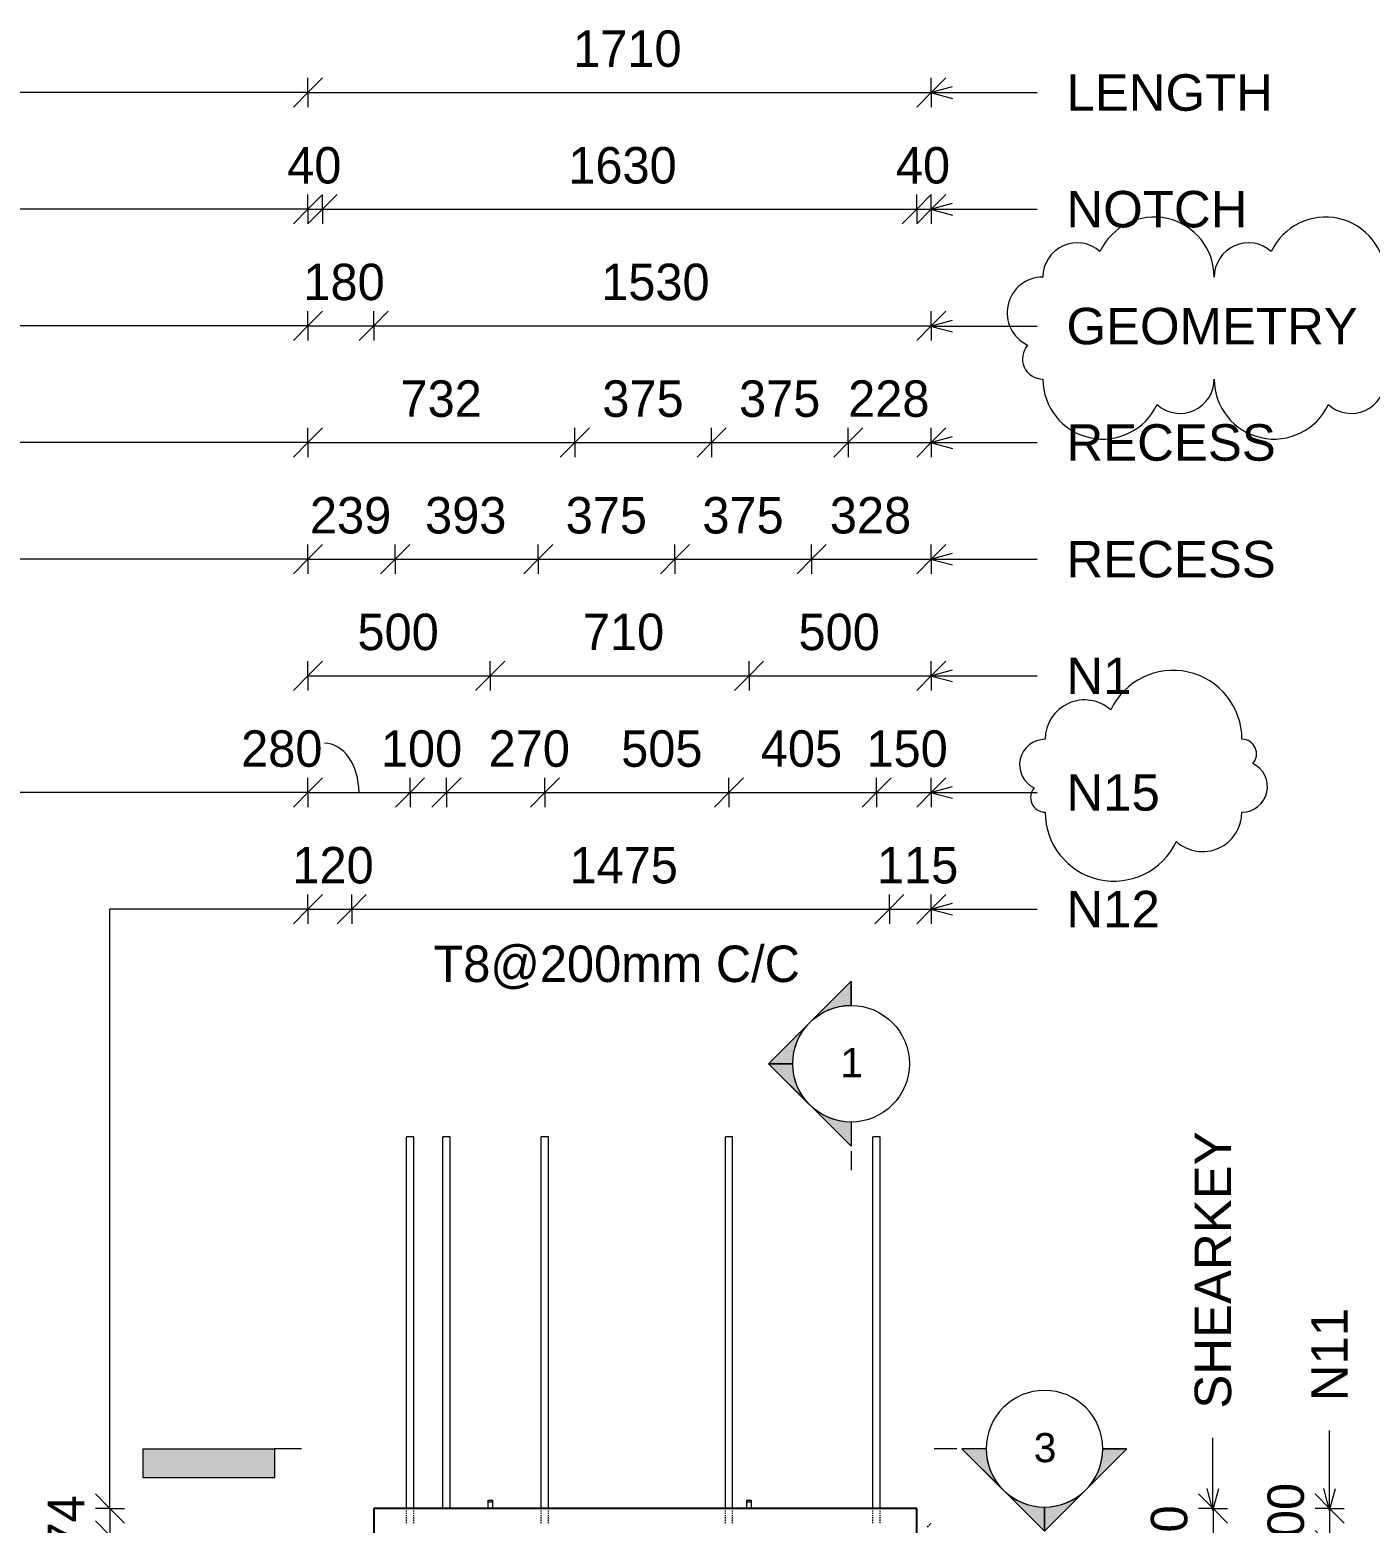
# Model space of a CAD drawing. Header units: millimetres. Extents: x -981 to 10210, y -2138 to 7756.
# Drawn here: x 1846 to 5523, y 3660 to 7756 of the extents above; entities that cross this region are included whole.
import ezdxf

# ---------------------------------------------------------------- set-up
doc = ezdxf.new("R2010")
doc.units = ezdxf.units.MM
doc.linetypes.add('Dash', pattern=[6.36, 3.18, -3.18])
for name, color, linetype, lineweight in [('A-ANNO-DIMS', 211, 'Continuous', 9), ('A-ANNO-DIMS-40', 211, 'Continuous', 9), ('A-DETL-MBND', 5, 'Continuous', 18), ('A-DETL-THIN', 151, 'Continuous', 18), ('A-GENM', 13, 'Continuous', 18), ('A-WALL', 113, 'Continuous', 25), ('A-WALL-HDLN', 110, 'Dash', 25), ('G-ANNO-REVC', 71, 'Continuous', 9), ('G-ANNO-SYMB', 111, 'Continuous', 9), ('G-ANNO-TEXT', 231, 'Continuous', 9), ('S-RBAR', 171, 'Continuous', 18)]:
    doc.layers.add(name, color=color, linetype=linetype, lineweight=lineweight)
doc.styles.add('Arial', font='arial.ttf', dxfattribs={"height": 80})
doc.styles.add('Arial_1', font='arial.ttf', dxfattribs={"height": 100})
doc.styles.add('Nirmala UI Semilight', font='NirmalaS.ttf', dxfattribs={"height": 100})
doc.dimstyles.new('Arrow_Filled_-_2_5_NI_UI', dxfattribs={"dimscale": 304.8, "dimtxt": 104.736395, "dimasz": 0.262467, "dimexe": 0.131234, "dimexo": 0.0625, "dimgap": 0.131234, "dimtad": 1, "dimdec": 4, "dimzin": 0, "dimdsep": 46, "dimtxsty": 'Nirmala UI Semilight', "dimblk1": 'OBLIQUE', "dimblk2": 'OBLIQUE', "dimsah": 1, "dimcen": 0.09, "dimazin": 0, "dimtfac": 1, "dimtdec": 4, "dimtix": 1, "dimtmove": 0, "dimatfit": 3, "dimfxl": 0.131234, "dimfxlon": 1, "dimtvp": 1, "dimtolj": 1, "dimtzin": 0, "dimarcsym": 2})
doc.dimstyles.new('Arrow_Filled_-_2_5_NI_UI_1', dxfattribs={"dimscale": 304.8, "dimtxt": 104.736395, "dimasz": 0.262467, "dimexe": 0.131234, "dimexo": 0.0625, "dimgap": 0.131234, "dimtad": 1, "dimdec": 4, "dimzin": 0, "dimdsep": 46, "dimtxsty": 'Nirmala UI Semilight', "dimblk1": 'OBLIQUE', "dimblk2": 'OBLIQUE', "dimsah": 1, "dimcen": 0.09, "dimazin": 0, "dimtfac": 1, "dimtdec": 4, "dimtix": 1, "dimtmove": 1, "dimatfit": 3, "dimfxl": 0.131234, "dimfxlon": 1, "dimtvp": 1, "dimtolj": 1, "dimtzin": 0, "dimarcsym": 2})
doc.dimstyles.new('Arrow_Filled_-_2_5_NI_UI_2', dxfattribs={"dimscale": 304.8, "dimtxt": 104.736395, "dimasz": 0.262467, "dimexe": 0.131234, "dimexo": 0.0625, "dimgap": 0.131234, "dimtad": 1, "dimdec": 4, "dimzin": 0, "dimdsep": 46, "dimtxsty": 'Nirmala UI Semilight', "dimblk1": 'OBLIQUE', "dimblk2": 'OBLIQUE', "dimsah": 1, "dimcen": 0.09, "dimazin": 0, "dimtfac": 1, "dimtdec": 4, "dimtix": 1, "dimtmove": 2, "dimatfit": 3, "dimfxl": 0.131234, "dimfxlon": 1, "dimtvp": 1, "dimtolj": 1, "dimtzin": 0, "dimarcsym": 2})

# ---------------------------------------------------------------- blocks, each defined once
blk = doc.blocks.new('RR spread anchor face based - RR-SA-4_0-180-1726831-Elevation Front')
at = {"layer": 'A-GENM'}
for p, q in [((3102.8, 3717.8), (3102.8, 3722.8)), ((3102.8, 3722.8), (3114.8, 3722.8)), ((3102.8, 3700), (3102.8, 3717.8)), ((3114.8, 3717.8), (3102.8, 3717.8)), ((3114.8, 3722.8), (3114.8, 3717.8)), ((3114.8, 3717.8), (3114.8, 3700))]:
    blk.add_line(p, q, dxfattribs=at)
blk = doc.blocks.new('Detail View - M_Section Head - Filled SHOP DWG-1002450-Elevation Front')
at = {"layer": 'G-ANNO-SYMB'}
h = blk.add_hatch(color=256, dxfattribs=at)
edge = h.paths.add_edge_path()
edge.add_line((4404, -435.9), (4470.3, -435.9))
edge.add_arc((4630.3, -435.9), 160, 180, 225)
edge.add_line((4517.1, -549), (4404, -435.9))
h = blk.add_hatch(color=256, dxfattribs=at)
edge = h.paths.add_edge_path()
edge.add_line((4856.5, -435.9), (4743.4, -549))
edge.add_arc((4630.3, -435.9), 160, 315, 360)
edge.add_line((4790.3, -435.9), (4856.5, -435.9))
h = blk.add_hatch(color=256, dxfattribs=at)
edge = h.paths.add_edge_path()
edge.add_line((4630.3, -662.2), (4517.1, -549))
edge.add_arc((4630.3, -435.9), 160, 225, 270)
edge.add_line((4630.3, -595.9), (4630.3, -662.2))
h = blk.add_hatch(color=256, dxfattribs=at)
edge = h.paths.add_edge_path()
edge.add_line((4630.3, -662.2), (4630.3, -595.9))
edge.add_arc((4630.3, -435.9), 160, 270, 315)
edge.add_line((4743.4, -549), (4630.3, -662.2))
for p, q in [((4630.3, -662.2), (4404, -435.9)), ((4470.3, -435.9), (4404, -435.9)), ((4404, -435.9), (4517.1, -549)), ((4470.3, -435.9), (4404, -435.9)), ((4630.3, -662.2), (4856.5, -435.9)), ((4743.4, -549), (4856.5, -435.9)), ((4790.3, -435.9), (4856.5, -435.9)), ((4856.5, -435.9), (4790.3, -435.9)), ((4517.1, -549), (4630.3, -662.2)), ((4630.3, -662.2), (4743.4, -549)), ((4630.3, -595.9), (4630.3, -662.2)), ((4630.3, -662.2), (4630.3, -595.9))]:
    blk.add_line(p, q, dxfattribs=at)
for start, end in [(360, 180), (180, 360), (180, 225), (315, 0), (225, 270), (270, 315)]:
    blk.add_arc((4630.3, -435.9), 160, start, end, dxfattribs=at)
blk = doc.blocks.new('DIMBLOCK1-Elevation Front')
at = {"layer": 'A-ANNO-DIMS-40'}
for p, q in [((2608.8, 7584.3), (2648.8, 7624.3)), ((2608.8, 7584.3), (2608.8, 7624.3)), ((4318.8, 7584.3), (4358.8, 7624.3)), ((4318.8, 7584.3), (4318.8, 7624.3)), ((2608.8, 7584.3), (2568.8, 7544.3)), ((2608.8, 7584.3), (4318.8, 7584.3)), ((2608.8, 7584.3), (2608.8, 7544.3)), ((4318.8, 7584.3), (4278.8, 7544.3)), ((4318.8, 7584.3), (4318.8, 7544.3))]:
    blk.add_line(p, q, dxfattribs=at)
at = {"layer": 'A-ANNO-DIMS-40', "color": 0, "insert": (3336.2, 7754.8), "char_height": 100, "width": 306.211, "attachment_point": 1, "line_spacing_factor": 1.142579, "style": 'Nirmala UI Semilight'}
blk.add_mtext('1710', dxfattribs=at)
blk = doc.blocks.new('_Oblique')
at = {"color": 0, "linetype": 'ByBlock', "lineweight": -2}
blk.add_line((-0.5, -0.5), (0.5, 0.5), dxfattribs=at)
blk = doc.blocks.new('DIMBLOCK3-Elevation Front')
at = {"layer": 'A-ANNO-DIMS-40'}
for p, q in [((2608.8, 7264.3), (2648.8, 7304.3)), ((2608.8, 7264.3), (2608.8, 7304.3)), ((2648.8, 7264.3), (2688.8, 7304.3)), ((2648.8, 7264.3), (2648.8, 7304.3)), ((2608.8, 7264.3), (2568.8, 7224.3)), ((2608.8, 7264.3), (2648.8, 7264.3)), ((2648.8, 7264.3), (2608.8, 7224.3)), ((2608.8, 7264.3), (2608.8, 7224.3)), ((2648.8, 7264.3), (2648.8, 7224.3))]:
    blk.add_line(p, q, dxfattribs=at)
at = {"layer": 'A-ANNO-DIMS-40', "color": 0, "insert": (2551.7, 7434.8), "char_height": 100, "width": 185.098, "attachment_point": 1, "line_spacing_factor": 1.142579, "style": 'Nirmala UI Semilight'}
blk.add_mtext('40', dxfattribs=at)
blk = doc.blocks.new('DIMBLOCK4-Elevation Front')
at = {"layer": 'A-ANNO-DIMS-40'}
for p, q in [((2648.8, 7264.3), (2688.8, 7304.3)), ((2648.8, 7264.3), (2648.8, 7304.3)), ((4278.8, 7264.3), (4318.8, 7304.3)), ((4278.8, 7264.3), (4278.8, 7304.3)), ((2648.8, 7264.3), (2608.8, 7224.3)), ((2648.8, 7264.3), (4278.8, 7264.3)), ((2648.8, 7264.3), (2648.8, 7224.3)), ((4278.8, 7264.3), (4238.8, 7224.3)), ((4278.8, 7264.3), (4278.8, 7224.3))]:
    blk.add_line(p, q, dxfattribs=at)
at = {"layer": 'A-ANNO-DIMS-40', "color": 0, "insert": (3322.9, 7434.8), "char_height": 100, "width": 338.203, "attachment_point": 1, "line_spacing_factor": 1.142579, "style": 'Nirmala UI Semilight'}
blk.add_mtext('1630', dxfattribs=at)
blk = doc.blocks.new('DIMBLOCK5-Elevation Front')
at = {"layer": 'A-ANNO-DIMS-40'}
for p, q in [((4278.8, 7264.3), (4318.8, 7304.3)), ((4278.8, 7264.3), (4278.8, 7304.3)), ((4318.8, 7264.3), (4358.8, 7304.3)), ((4318.8, 7264.3), (4318.8, 7304.3)), ((4278.8, 7264.3), (4238.8, 7224.3)), ((4278.8, 7264.3), (4318.8, 7264.3)), ((4318.8, 7264.3), (4278.8, 7224.3)), ((4278.8, 7264.3), (4278.8, 7224.3)), ((4318.8, 7264.3), (4318.8, 7224.3))]:
    blk.add_line(p, q, dxfattribs=at)
at = {"layer": 'A-ANNO-DIMS-40', "color": 0, "insert": (4221.7, 7434.8), "char_height": 100, "width": 185.098, "attachment_point": 1, "line_spacing_factor": 1.142579, "style": 'Nirmala UI Semilight'}
blk.add_mtext('40', dxfattribs=at)
blk = doc.blocks.new('DIMBLOCK6-Elevation Front')
at = {"layer": 'A-ANNO-DIMS-40'}
for p, q in [((2608.8, 5664.3), (2648.8, 5704.3)), ((2608.8, 5664.3), (2608.8, 5704.3)), ((2888.8, 5664.3), (2928.8, 5704.3)), ((2888.8, 5664.3), (2888.8, 5704.3)), ((2608.8, 5664.3), (2568.8, 5624.3)), ((2608.8, 5664.3), (2888.8, 5664.3)), ((2608.8, 5664.3), (2608.8, 5624.3)), ((2888.8, 5664.3), (2848.8, 5624.3)), ((2888.8, 5664.3), (2888.8, 5624.3))]:
    blk.add_line(p, q, dxfattribs=at)
blk.add_ellipse((2653.8, 5664.3), major_axis=(0, 135.2), ratio=0.702808, start_param=4.712389, end_param=6.283185, dxfattribs=at)
at = {"layer": 'A-ANNO-DIMS-40', "color": 0, "insert": (2425.3, 5834.8), "char_height": 100, "width": 274.219, "attachment_point": 1, "line_spacing_factor": 1.142579, "style": 'Nirmala UI Semilight'}
blk.add_mtext('280', dxfattribs=at)
blk = doc.blocks.new('DIMBLOCK7-Elevation Front')
at = {"layer": 'A-ANNO-DIMS-40'}
for p, q in [((2888.8, 5664.3), (2928.8, 5704.3)), ((2888.8, 5664.3), (2888.8, 5704.3)), ((2988.8, 5664.3), (3028.8, 5704.3)), ((2988.8, 5664.3), (2988.8, 5704.3)), ((2888.8, 5664.3), (2848.8, 5624.3)), ((2888.8, 5664.3), (2988.8, 5664.3)), ((2888.8, 5664.3), (2888.8, 5624.3)), ((2988.8, 5664.3), (2948.8, 5624.3)), ((2988.8, 5664.3), (2988.8, 5624.3))]:
    blk.add_line(p, q, dxfattribs=at)
at = {"layer": 'A-ANNO-DIMS-40', "color": 0, "insert": (2808.7, 5834.8), "char_height": 100, "width": 246.797, "attachment_point": 1, "line_spacing_factor": 1.142579, "style": 'Nirmala UI Semilight'}
blk.add_mtext('100', dxfattribs=at)
blk = doc.blocks.new('DIMBLOCK8-Elevation Front')
at = {"layer": 'A-ANNO-DIMS-40'}
for p, q in [((2988.8, 5664.3), (3028.8, 5704.3)), ((2988.8, 5664.3), (2988.8, 5704.3)), ((3258.8, 5664.3), (3298.8, 5704.3)), ((3258.8, 5664.3), (3258.8, 5704.3)), ((2988.8, 5664.3), (2948.8, 5624.3)), ((2988.8, 5664.3), (3258.8, 5664.3)), ((2988.8, 5664.3), (2988.8, 5624.3)), ((3258.8, 5664.3), (3218.8, 5624.3)), ((3258.8, 5664.3), (3258.8, 5624.3))]:
    blk.add_line(p, q, dxfattribs=at)
at = {"layer": 'A-ANNO-DIMS-40', "color": 0, "insert": (3104.3, 5834.8), "char_height": 100, "width": 269.649, "attachment_point": 1, "line_spacing_factor": 1.142579, "style": 'Nirmala UI Semilight'}
blk.add_mtext('270', dxfattribs=at)
blk = doc.blocks.new('DIMBLOCK9-Elevation Front')
at = {"layer": 'A-ANNO-DIMS-40'}
for p, q in [((3258.8, 5664.3), (3298.8, 5704.3)), ((3258.8, 5664.3), (3258.8, 5704.3)), ((3763.8, 5664.3), (3803.8, 5704.3)), ((3763.8, 5664.3), (3763.8, 5704.3)), ((3258.8, 5664.3), (3218.8, 5624.3)), ((3258.8, 5664.3), (3763.8, 5664.3)), ((3258.8, 5664.3), (3258.8, 5624.3)), ((3763.8, 5664.3), (3723.8, 5624.3)), ((3763.8, 5664.3), (3763.8, 5624.3))]:
    blk.add_line(p, q, dxfattribs=at)
at = {"layer": 'A-ANNO-DIMS-40', "color": 0, "insert": (3468, 5834.8), "char_height": 100, "width": 274.219, "attachment_point": 1, "line_spacing_factor": 1.142579, "style": 'Nirmala UI Semilight'}
blk.add_mtext('505', dxfattribs=at)
blk = doc.blocks.new('DIMBLOCK10-Elevation Front')
at = {"layer": 'A-ANNO-DIMS-40'}
for p, q in [((3763.8, 5664.3), (3803.8, 5704.3)), ((3763.8, 5664.3), (3763.8, 5704.3)), ((4168.8, 5664.3), (4208.8, 5704.3)), ((4168.8, 5664.3), (4168.8, 5704.3)), ((3763.8, 5664.3), (3723.8, 5624.3)), ((3763.8, 5664.3), (4168.8, 5664.3)), ((3763.8, 5664.3), (3763.8, 5624.3)), ((4168.8, 5664.3), (4128.8, 5624.3)), ((4168.8, 5664.3), (4168.8, 5624.3))]:
    blk.add_line(p, q, dxfattribs=at)
at = {"layer": 'A-ANNO-DIMS-40', "color": 0, "insert": (3851.1, 5834.8), "char_height": 100, "width": 276.504, "attachment_point": 1, "line_spacing_factor": 1.142579, "style": 'Nirmala UI Semilight'}
blk.add_mtext('405', dxfattribs=at)
blk = doc.blocks.new('DIMBLOCK11-Elevation Front')
at = {"layer": 'A-ANNO-DIMS-40'}
for p, q in [((4168.8, 5664.3), (4208.8, 5704.3)), ((4168.8, 5664.3), (4168.8, 5704.3)), ((4318.8, 5664.3), (4358.8, 5704.3)), ((4318.8, 5664.3), (4318.8, 5704.3)), ((4168.8, 5664.3), (4128.8, 5624.3)), ((4168.8, 5664.3), (4318.8, 5664.3)), ((4168.8, 5664.3), (4168.8, 5624.3)), ((4318.8, 5664.3), (4278.8, 5624.3)), ((4318.8, 5664.3), (4318.8, 5624.3))]:
    blk.add_line(p, q, dxfattribs=at)
at = {"layer": 'A-ANNO-DIMS-40', "color": 0, "insert": (4141, 5834.8), "char_height": 100, "width": 246.797, "attachment_point": 1, "line_spacing_factor": 1.142579, "style": 'Nirmala UI Semilight'}
blk.add_mtext('150', dxfattribs=at)
blk = doc.blocks.new('DIMBLOCK17-Elevation Front')
at = {"layer": 'A-ANNO-DIMS-40'}
for p, q in [((2608.8, 5984.3), (2648.8, 6024.3)), ((2608.8, 5984.3), (2608.8, 6024.3)), ((3108.8, 5984.3), (3148.8, 6024.3)), ((3108.8, 5984.3), (3108.8, 6024.3)), ((2608.8, 5984.3), (2568.8, 5944.3)), ((2608.8, 5984.3), (3108.8, 5984.3)), ((2608.8, 5984.3), (2608.8, 5944.3)), ((3108.8, 5984.3), (3068.8, 5944.3)), ((3108.8, 5984.3), (3108.8, 5944.3))]:
    blk.add_line(p, q, dxfattribs=at)
at = {"layer": 'A-ANNO-DIMS-40', "color": 0, "insert": (2744.5, 6154.8), "char_height": 100, "width": 274.219, "attachment_point": 1, "line_spacing_factor": 1.142579, "style": 'Nirmala UI Semilight'}
blk.add_mtext('500', dxfattribs=at)
blk = doc.blocks.new('DIMBLOCK18-Elevation Front')
at = {"layer": 'A-ANNO-DIMS-40'}
for p, q in [((3108.8, 5984.3), (3148.8, 6024.3)), ((3108.8, 5984.3), (3108.8, 6024.3)), ((3818.8, 5984.3), (3858.8, 6024.3)), ((3818.8, 5984.3), (3818.8, 6024.3)), ((3108.8, 5984.3), (3068.8, 5944.3)), ((3108.8, 5984.3), (3818.8, 5984.3)), ((3108.8, 5984.3), (3108.8, 5944.3)), ((3818.8, 5984.3), (3778.8, 5944.3)), ((3818.8, 5984.3), (3818.8, 5944.3))]:
    blk.add_line(p, q, dxfattribs=at)
at = {"layer": 'A-ANNO-DIMS-40', "color": 0, "insert": (3362.9, 6154.8), "char_height": 100, "width": 242.227, "attachment_point": 1, "line_spacing_factor": 1.142579, "style": 'Nirmala UI Semilight'}
blk.add_mtext('710', dxfattribs=at)
blk = doc.blocks.new('DIMBLOCK19-Elevation Front')
at = {"layer": 'A-ANNO-DIMS-40'}
for p, q in [((3818.8, 5984.3), (3858.8, 6024.3)), ((3818.8, 5984.3), (3818.8, 6024.3)), ((4318.8, 5984.3), (4358.8, 6024.3)), ((4318.8, 5984.3), (4318.8, 6024.3)), ((3818.8, 5984.3), (3778.8, 5944.3)), ((3818.8, 5984.3), (4318.8, 5984.3)), ((3818.8, 5984.3), (3818.8, 5944.3)), ((4318.8, 5984.3), (4278.8, 5944.3)), ((4318.8, 5984.3), (4318.8, 5944.3))]:
    blk.add_line(p, q, dxfattribs=at)
at = {"layer": 'A-ANNO-DIMS-40', "color": 0, "insert": (3954.5, 6154.8), "char_height": 100, "width": 274.219, "attachment_point": 1, "line_spacing_factor": 1.142579, "style": 'Nirmala UI Semilight'}
blk.add_mtext('500', dxfattribs=at)
blk = doc.blocks.new('Detail View - M_Section Tail - Filled Horizontal-14034-Elevation Front')
at = {"layer": 'G-ANNO-SYMB'}
blk.add_hatch(color=256, dxfattribs=at).paths.add_polyline_path([(2510.6, -515.9), (2510.6, -435.9), (2150.6, -435.9), (2150.6, -515.9)])
for p, q in [((2150.6, -515.9), (2150.6, -435.9)), ((2150.6, -435.9), (2510.6, -435.9)), ((2510.6, -435.9), (2510.6, -515.9)), ((2510.6, -515.9), (2150.6, -515.9))]:
    blk.add_line(p, q, dxfattribs=at)
blk = doc.blocks.new('DIMBLOCK30-Elevation Front')
at = {"layer": 'A-ANNO-DIMS-40'}
for p, q in [((5411.8, 3700), (5371.8, 3740)), ((5411.8, 3700), (5371.8, 3700)), ((5411.8, 3700), (5411.8, 3600)), ((5411.8, 3700), (5451.8, 3660)), ((5411.8, 3700), (5451.8, 3700)), ((5411.8, 3600), (5371.8, 3640)), ((5411.8, 3600), (5371.8, 3600)), ((5411.8, 3600), (5451.8, 3560)), ((5411.8, 3600), (5451.8, 3600))]:
    blk.add_line(p, q, dxfattribs=at)
at = {"layer": 'A-ANNO-DIMS-40', "color": 0, "insert": (5241.3, 3547.2), "char_height": 100, "width": 246.797, "attachment_point": 1, "rotation": 90, "line_spacing_factor": 1.142579, "style": 'Nirmala UI Semilight'}
blk.add_mtext('100', dxfattribs=at)
blk = doc.blocks.new('DIMBLOCK33-Elevation Front')
at = {"layer": 'A-ANNO-DIMS-40'}
for p, q in [((5091.8, 3700), (5051.8, 3740)), ((5091.8, 3700), (5051.8, 3700)), ((5091.8, 3700), (5091.8, 3500)), ((5091.8, 3700), (5131.8, 3660)), ((5091.8, 3700), (5131.8, 3700)), ((5091.8, 3500), (5051.8, 3540)), ((5091.8, 3500), (5051.8, 3500)), ((5091.8, 3500), (5131.8, 3460)), ((5091.8, 3500), (5131.8, 3500))]:
    blk.add_line(p, q, dxfattribs=at)
at = {"layer": 'A-ANNO-DIMS-40', "color": 0, "insert": (4921.3, 3485.7), "char_height": 100, "width": 274.219, "attachment_point": 1, "rotation": 90, "line_spacing_factor": 1.142579, "style": 'Nirmala UI Semilight'}
blk.add_mtext('200', dxfattribs=at)
blk = doc.blocks.new('DIMBLOCK67-Elevation Front')
at = {"layer": 'A-ANNO-DIMS-40'}
for p, q in [((2608.8, 5344.3), (2648.8, 5384.3)), ((2608.8, 5344.3), (2608.8, 5384.3)), ((2728.8, 5344.3), (2768.8, 5384.3)), ((2728.8, 5344.3), (2728.8, 5384.3)), ((2608.8, 5344.3), (2568.8, 5304.3)), ((2608.8, 5344.3), (2728.8, 5344.3)), ((2608.8, 5344.3), (2608.8, 5304.3)), ((2728.8, 5344.3), (2688.8, 5304.3)), ((2728.8, 5344.3), (2728.8, 5304.3))]:
    blk.add_line(p, q, dxfattribs=at)
at = {"layer": 'A-ANNO-DIMS-40', "color": 0, "insert": (2566, 5514.8), "char_height": 100, "width": 246.797, "attachment_point": 1, "line_spacing_factor": 1.142579, "style": 'Nirmala UI Semilight'}
blk.add_mtext('120', dxfattribs=at)
blk = doc.blocks.new('DIMBLOCK68-Elevation Front')
at = {"layer": 'A-ANNO-DIMS-40'}
for p, q in [((2728.8, 5344.3), (2768.8, 5384.3)), ((2728.8, 5344.3), (2728.8, 5384.3)), ((4203.8, 5344.3), (4243.8, 5384.3)), ((4203.8, 5344.3), (4203.8, 5384.3)), ((2728.8, 5344.3), (2688.8, 5304.3)), ((2728.8, 5344.3), (4203.8, 5344.3)), ((2728.8, 5344.3), (2728.8, 5304.3)), ((4203.8, 5344.3), (4163.8, 5304.3)), ((4203.8, 5344.3), (4203.8, 5304.3))]:
    blk.add_line(p, q, dxfattribs=at)
at = {"layer": 'A-ANNO-DIMS-40', "color": 0, "char_height": 100, "attachment_point": 1, "line_spacing_factor": 1.142579, "style": 'Nirmala UI Semilight'}
for s, insert, width in [('1475', (3326.3, 5514.8), 335.918), ('T8@200mm C/C', (2953.1, 5244.3), 1231.7)]:
    blk.add_mtext(s, dxfattribs=dict(at, insert=insert, width=width))
blk = doc.blocks.new('DIMBLOCK69-Elevation Front')
at = {"layer": 'A-ANNO-DIMS-40'}
for p, q in [((4203.8, 5344.3), (4243.8, 5384.3)), ((4203.8, 5344.3), (4203.8, 5384.3)), ((4318.8, 5344.3), (4358.8, 5384.3)), ((4318.8, 5344.3), (4318.8, 5384.3)), ((4203.8, 5344.3), (4163.8, 5304.3)), ((4203.8, 5344.3), (4318.8, 5344.3)), ((4203.8, 5344.3), (4203.8, 5304.3)), ((4318.8, 5344.3), (4278.8, 5304.3)), ((4318.8, 5344.3), (4318.8, 5304.3))]:
    blk.add_line(p, q, dxfattribs=at)
at = {"layer": 'A-ANNO-DIMS-40', "color": 0, "insert": (4169.9, 5514.8), "char_height": 100, "width": 219.375, "attachment_point": 1, "line_spacing_factor": 1.142579, "style": 'Nirmala UI Semilight'}
blk.add_mtext('115', dxfattribs=at)
blk = doc.blocks.new('DIMBLOCK70-Elevation Front')
at = {"layer": 'A-ANNO-DIMS-40'}
for p, q in [((2065.4, 3700), (2025.4, 3740)), ((2065.4, 3700), (2025.4, 3700)), ((2065.4, 3700), (2065.4, 3626)), ((2065.4, 3700), (2105.4, 3660)), ((2065.4, 3700), (2105.4, 3700)), ((2065.4, 3626), (2025.4, 3666)), ((2065.4, 3626), (2025.4, 3626)), ((2065.4, 3626), (2105.4, 3586)), ((2065.4, 3626), (2105.4, 3626))]:
    blk.add_line(p, q, dxfattribs=at)
at = {"layer": 'A-ANNO-DIMS-40', "color": 0, "insert": (1894.9, 3587.8), "char_height": 100, "width": 180.527, "attachment_point": 1, "rotation": 90, "line_spacing_factor": 1.142579, "style": 'Nirmala UI Semilight'}
blk.add_mtext('74', dxfattribs=at)
blk = doc.blocks.new('DIMBLOCK71-Elevation Front')
at = {"layer": 'A-ANNO-DIMS-40'}
for p, q in [((2608.8, 6304.3), (2648.8, 6344.3)), ((2608.8, 6304.3), (2608.8, 6344.3)), ((2847.9, 6304.3), (2887.9, 6344.3)), ((2847.9, 6304.3), (2847.9, 6344.3)), ((2608.8, 6304.3), (2568.8, 6264.3)), ((2608.8, 6304.3), (2847.9, 6304.3)), ((2608.8, 6304.3), (2608.8, 6264.3)), ((2847.9, 6304.3), (2807.9, 6264.3)), ((2847.9, 6304.3), (2847.9, 6264.3))]:
    blk.add_line(p, q, dxfattribs=at)
at = {"layer": 'A-ANNO-DIMS-40', "color": 0, "insert": (2614.1, 6474.8), "char_height": 100, "width": 274.219, "attachment_point": 1, "line_spacing_factor": 1.142579, "style": 'Nirmala UI Semilight'}
blk.add_mtext('239', dxfattribs=at)
blk = doc.blocks.new('DIMBLOCK72-Elevation Front')
at = {"layer": 'A-ANNO-DIMS-40'}
for p, q in [((2847.9, 6304.3), (2887.9, 6344.3)), ((2847.9, 6304.3), (2847.9, 6344.3)), ((3240.6, 6304.3), (3280.6, 6344.3)), ((3240.6, 6304.3), (3240.6, 6344.3)), ((2847.9, 6304.3), (2807.9, 6264.3)), ((2847.9, 6304.3), (3240.6, 6304.3)), ((2847.9, 6304.3), (2847.9, 6264.3)), ((3240.6, 6304.3), (3200.6, 6264.3)), ((3240.6, 6304.3), (3240.6, 6264.3))]:
    blk.add_line(p, q, dxfattribs=at)
at = {"layer": 'A-ANNO-DIMS-40', "color": 0, "insert": (2930, 6474.8), "char_height": 100, "width": 274.219, "attachment_point": 1, "line_spacing_factor": 1.142579, "style": 'Nirmala UI Semilight'}
blk.add_mtext('393', dxfattribs=at)
blk = doc.blocks.new('DIMBLOCK73-Elevation Front')
at = {"layer": 'A-ANNO-DIMS-40'}
for p, q in [((3240.6, 6304.3), (3280.6, 6344.3)), ((3240.6, 6304.3), (3240.6, 6344.3)), ((3615.6, 6304.3), (3655.6, 6344.3)), ((3615.6, 6304.3), (3615.6, 6344.3)), ((3240.6, 6304.3), (3200.6, 6264.3)), ((3240.6, 6304.3), (3615.6, 6304.3)), ((3240.6, 6304.3), (3240.6, 6264.3)), ((3615.6, 6304.3), (3575.6, 6264.3)), ((3615.6, 6304.3), (3615.6, 6264.3))]:
    blk.add_line(p, q, dxfattribs=at)
at = {"layer": 'A-ANNO-DIMS-40', "color": 0, "insert": (3315.8, 6474.8), "char_height": 100, "width": 269.649, "attachment_point": 1, "line_spacing_factor": 1.142579, "style": 'Nirmala UI Semilight'}
blk.add_mtext('375', dxfattribs=at)
blk = doc.blocks.new('DIMBLOCK74-Elevation Front')
at = {"layer": 'A-ANNO-DIMS-40'}
for p, q in [((3615.6, 6304.3), (3655.6, 6344.3)), ((3615.6, 6304.3), (3615.6, 6344.3)), ((3990.6, 6304.3), (4030.6, 6344.3)), ((3990.6, 6304.3), (3990.6, 6344.3)), ((3615.6, 6304.3), (3575.6, 6264.3)), ((3615.6, 6304.3), (3990.6, 6304.3)), ((3615.6, 6304.3), (3615.6, 6264.3)), ((3990.6, 6304.3), (3950.6, 6264.3)), ((3990.6, 6304.3), (3990.6, 6264.3))]:
    blk.add_line(p, q, dxfattribs=at)
at = {"layer": 'A-ANNO-DIMS-40', "color": 0, "insert": (3690.8, 6474.8), "char_height": 100, "width": 269.649, "attachment_point": 1, "line_spacing_factor": 1.142579, "style": 'Nirmala UI Semilight'}
blk.add_mtext('375', dxfattribs=at)
blk = doc.blocks.new('DIMBLOCK75-Elevation Front')
at = {"layer": 'A-ANNO-DIMS-40'}
for p, q in [((3990.6, 6304.3), (4030.6, 6344.3)), ((3990.6, 6304.3), (3990.6, 6344.3)), ((4318.8, 6304.3), (4358.8, 6344.3)), ((4318.8, 6304.3), (4318.8, 6344.3)), ((3990.6, 6304.3), (3950.6, 6264.3)), ((3990.6, 6304.3), (4318.8, 6304.3)), ((3990.6, 6304.3), (3990.6, 6264.3)), ((4318.8, 6304.3), (4278.8, 6264.3)), ((4318.8, 6304.3), (4318.8, 6264.3))]:
    blk.add_line(p, q, dxfattribs=at)
at = {"layer": 'A-ANNO-DIMS-40', "color": 0, "insert": (4040.5, 6474.8), "char_height": 100, "width": 274.219, "attachment_point": 1, "line_spacing_factor": 1.142579, "style": 'Nirmala UI Semilight'}
blk.add_mtext('328', dxfattribs=at)
blk = doc.blocks.new('DIMBLOCK80-Elevation Front')
at = {"layer": 'A-ANNO-DIMS-40'}
for p, q in [((2608.8, 6624.3), (2648.8, 6664.3)), ((2608.8, 6624.3), (2608.8, 6664.3)), ((3341.1, 6624.3), (3381.1, 6664.3)), ((3341.1, 6624.3), (3341.1, 6664.3)), ((2608.8, 6624.3), (2568.8, 6584.3)), ((2608.8, 6624.3), (3341.1, 6624.3)), ((2608.8, 6624.3), (2608.8, 6584.3)), ((3341.1, 6624.3), (3301.1, 6584.3)), ((3341.1, 6624.3), (3341.1, 6584.3))]:
    blk.add_line(p, q, dxfattribs=at)
at = {"layer": 'A-ANNO-DIMS-40', "color": 0, "insert": (2862.6, 6794.8), "char_height": 100, "width": 269.649, "attachment_point": 1, "line_spacing_factor": 1.142579, "style": 'Nirmala UI Semilight'}
blk.add_mtext('732', dxfattribs=at)
blk = doc.blocks.new('DIMBLOCK81-Elevation Front')
at = {"layer": 'A-ANNO-DIMS-40'}
for p, q in [((3341.1, 6624.3), (3381.1, 6664.3)), ((3341.1, 6624.3), (3341.1, 6664.3)), ((3716.1, 6624.3), (3756.1, 6664.3)), ((3716.1, 6624.3), (3716.1, 6664.3)), ((3341.1, 6624.3), (3301.1, 6584.3)), ((3341.1, 6624.3), (3716.1, 6624.3)), ((3341.1, 6624.3), (3341.1, 6584.3)), ((3716.1, 6624.3), (3676.1, 6584.3)), ((3716.1, 6624.3), (3716.1, 6584.3))]:
    blk.add_line(p, q, dxfattribs=at)
at = {"layer": 'A-ANNO-DIMS-40', "color": 0, "insert": (3416.3, 6794.8), "char_height": 100, "width": 269.649, "attachment_point": 1, "line_spacing_factor": 1.142579, "style": 'Nirmala UI Semilight'}
blk.add_mtext('375', dxfattribs=at)
blk = doc.blocks.new('DIMBLOCK82-Elevation Front')
at = {"layer": 'A-ANNO-DIMS-40'}
for p, q in [((3716.1, 6624.3), (3756.1, 6664.3)), ((3716.1, 6624.3), (3716.1, 6664.3)), ((4091.1, 6624.3), (4131.1, 6664.3)), ((4091.1, 6624.3), (4091.1, 6664.3)), ((3716.1, 6624.3), (3676.1, 6584.3)), ((3716.1, 6624.3), (4091.1, 6624.3)), ((3716.1, 6624.3), (3716.1, 6584.3)), ((4091.1, 6624.3), (4051.1, 6584.3)), ((4091.1, 6624.3), (4091.1, 6584.3))]:
    blk.add_line(p, q, dxfattribs=at)
at = {"layer": 'A-ANNO-DIMS-40', "color": 0, "insert": (3791.3, 6794.8), "char_height": 100, "width": 269.649, "attachment_point": 1, "line_spacing_factor": 1.142579, "style": 'Nirmala UI Semilight'}
blk.add_mtext('375', dxfattribs=at)
blk = doc.blocks.new('DIMBLOCK83-Elevation Front')
at = {"layer": 'A-ANNO-DIMS-40'}
for p, q in [((4091.1, 6624.3), (4131.1, 6664.3)), ((4091.1, 6624.3), (4091.1, 6664.3)), ((4318.8, 6624.3), (4358.8, 6664.3)), ((4318.8, 6624.3), (4318.8, 6664.3)), ((4091.1, 6624.3), (4051.1, 6584.3)), ((4091.1, 6624.3), (4318.8, 6624.3)), ((4091.1, 6624.3), (4091.1, 6584.3)), ((4318.8, 6624.3), (4278.8, 6584.3)), ((4318.8, 6624.3), (4318.8, 6584.3))]:
    blk.add_line(p, q, dxfattribs=at)
at = {"layer": 'A-ANNO-DIMS-40', "color": 0, "insert": (4090.7, 6794.8), "char_height": 100, "width": 274.219, "attachment_point": 1, "line_spacing_factor": 1.142579, "style": 'Nirmala UI Semilight'}
blk.add_mtext('228', dxfattribs=at)
blk = doc.blocks.new('DIMBLOCK90-Elevation Front')
at = {"layer": 'A-ANNO-DIMS-40'}
for p, q in [((2608.8, 6944.3), (2648.8, 6984.3)), ((2608.8, 6944.3), (2608.8, 6984.3)), ((2789.2, 6944.3), (2829.2, 6984.3)), ((2789.2, 6944.3), (2789.2, 6984.3)), ((2608.8, 6944.3), (2568.8, 6904.3)), ((2608.8, 6944.3), (2789.2, 6944.3)), ((2608.8, 6944.3), (2608.8, 6904.3)), ((2789.2, 6944.3), (2749.2, 6904.3)), ((2789.2, 6944.3), (2789.2, 6904.3))]:
    blk.add_line(p, q, dxfattribs=at)
at = {"layer": 'A-ANNO-DIMS-40', "color": 0, "insert": (2596.2, 7114.8), "char_height": 100, "width": 246.797, "attachment_point": 1, "line_spacing_factor": 1.142579, "style": 'Nirmala UI Semilight'}
blk.add_mtext('180', dxfattribs=at)
blk = doc.blocks.new('DIMBLOCK91-Elevation Front')
at = {"layer": 'A-ANNO-DIMS-40'}
for p, q in [((2789.2, 6944.3), (2829.2, 6984.3)), ((2789.2, 6944.3), (2789.2, 6984.3)), ((4318.8, 6944.3), (4358.8, 6984.3)), ((4318.8, 6944.3), (4318.8, 6984.3)), ((2789.2, 6944.3), (2749.2, 6904.3)), ((2789.2, 6944.3), (4318.8, 6944.3)), ((2789.2, 6944.3), (2789.2, 6904.3)), ((4318.8, 6944.3), (4278.8, 6904.3)), ((4318.8, 6944.3), (4318.8, 6904.3))]:
    blk.add_line(p, q, dxfattribs=at)
at = {"layer": 'A-ANNO-DIMS-40', "color": 0, "insert": (3413.1, 7114.8), "char_height": 100, "width": 338.203, "attachment_point": 1, "line_spacing_factor": 1.142579, "style": 'Nirmala UI Semilight'}
blk.add_mtext('1530', dxfattribs=at)
blk = doc.blocks.new('Family - ___-3284404-Elevation Front')
at = {"layer": 'G-ANNO-REVC'}
for centre, radius, start, end in [((4930.5, 7078.2), 164.5, 0, 154.7912), ((5400.5, 7078.2), 164.5, 0, 154.7912), ((4719, 7078.2), 94, 48.1897, 180), ((5189, 7078.2), 94, 48.1897, 180), ((4625, 6980.2), 98, 90, 244.7912), ((5565, 7022.2), 56, 318.1897, 90), ((5565, 6896.2), 98, 270, 64.7912), ((4625, 6854.2), 56, 138.1897, 270), ((4789.5, 6798.2), 164.5, 180, 334.7912), ((5001, 6798.2), 94, 228.1897, 0), ((5259.5, 6798.2), 164.5, 180, 334.7912), ((5471, 6798.2), 94, 228.1897, 0), ((4982.2, 5810.2), 189, 0, 154.7912), ((4739.2, 5810.2), 108, 48.1897, 180), ((4631.2, 5740.2), 70, 90, 244.7912), ((5171.2, 5770.2), 40, 318.1897, 90), ((5171.2, 5680.2), 70, 270, 64.7912), ((4631.2, 5650.2), 40, 138.1897, 270), ((4820.2, 5610.2), 189, 180, 334.7912), ((5063.2, 5610.2), 108, 228.1897, 0)]:
    blk.add_arc(centre, radius, start, end, dxfattribs=at)

msp = doc.modelspace()

# ---------------------------------------------------------------- linework, layer by layer
at = {"layer": 'A-DETL-MBND'}
for p, q in [((2608.8071, 6944.31009), (-489.2391, 6944.31009)), ((2608.8071, 6624.31009), (-169.2391, 6624.31009)), ((2608.8071, 6304.31009), (150.7609, 6304.31009))]:
    msp.add_line(p, q, dxfattribs=at)
at = {"layer": 'A-DETL-THIN'}
for p, q in [((2608.8071, 7584.31009), (-809.2391, 7584.31009)), ((2608.8071, 7264.31009), (-809.2391, 7264.31009)), ((2608.8071, 5664.31009), (790.7609, 5664.31009)), ((2065.36501, 3700), (2065.36501, 5344.31009)), ((2608.8071, 5344.31009), (2065.36501, 5344.31009))]:
    msp.add_line(p, q, dxfattribs=at)
at = {"layer": 'A-WALL'}
for p, q in [((4278.8071, 3700), (2789.17607, 3700)), ((2789.17607, 3700), (2789.17607, 3560)), ((4278.8071, -1395), (4278.8071, 3700))]:
    msp.add_line(p, q, dxfattribs=at)
at = {"layer": 'A-WALL-HDLN'}
msp.add_line((4308.80452, 3650), (4318.80624, 3660.00172), dxfattribs=at)
at = {"layer": 'G-ANNO-SYMB'}
for p, q in [((4098.7031, 4680.24434), (4098.7031, 4628.0132)), ((2591.09728, 3864.096), (2516.99245, 3864.096)), ((4389.34123, 3864.096), (4327.155, 3864.096))]:
    msp.add_line(p, q, dxfattribs=at)
at = {"layer": 'G-ANNO-TEXT', "color": 7}
for p, q in [((4317.12387, 7584.41701), (4377.12387, 7600.49396)), ((4317.12387, 7584.41701), (4377.12387, 7568.34006)), ((4317.12387, 7584.41701), (4609.63233, 7584.41701)), ((4317.12387, 7264.41701), (4377.12387, 7280.49396)), ((4317.12387, 7264.41701), (4377.12387, 7248.34006)), ((4317.12387, 7264.41701), (4609.63233, 7264.41701)), ((4317.12387, 6943.72927), (4377.12387, 6959.80622)), ((4317.12387, 6943.72927), (4377.12387, 6927.65231)), ((4317.12387, 6943.72927), (4609.63233, 6943.72927)), ((4317.12387, 6624.41701), (4377.12387, 6640.49396)), ((4317.12387, 6624.41701), (4377.12387, 6608.34006)), ((4317.12387, 6624.41701), (4609.63233, 6624.41701)), ((4317.12387, 6304.41701), (4377.12387, 6320.49396)), ((4317.12387, 6304.41701), (4377.12387, 6288.34006)), ((4317.12387, 6304.41701), (4609.63233, 6304.41701)), ((4317.12387, 5984.41701), (4377.12387, 6000.49396)), ((4317.12387, 5984.41701), (4377.12387, 5968.34006)), ((4317.12387, 5984.41701), (4609.63233, 5984.41701)), ((4317.12387, 5664.41701), (4377.12387, 5680.49396)), ((4317.12387, 5664.41701), (4377.12387, 5648.34006)), ((4317.12387, 5664.41701), (4609.63233, 5664.41701)), ((4317.12387, 5344.41701), (4377.12387, 5360.49396)), ((4317.12387, 5344.41701), (4377.12387, 5328.34006)), ((4317.12387, 5344.41701), (4609.63233, 5344.41701)), ((5091.53633, 3695.10691), (5091.53633, 3893.93301)), ((5411.53633, 3695.10691), (5411.53633, 3914.21047)), ((5091.53633, 3695.10691), (5075.45938, 3755.10691)), ((5091.53633, 3695.10691), (5107.61328, 3755.10691)), ((5411.53633, 3695.10691), (5395.45938, 3755.10691)), ((5411.53633, 3695.10691), (5427.61328, 3755.10691))]:
    msp.add_line(p, q, dxfattribs=at)
at = {"layer": 'S-RBAR'}
for p, q in [((2898.80383, 4720), (2878.80383, 4720)), ((2878.80383, 3700), (2878.80383, 4720)), ((2898.80383, 3700), (2898.80383, 4720)), ((2998.80383, 4720), (2978.80383, 4720)), ((2978.80383, 3700), (2978.80383, 4720)), ((2998.80383, 3700), (2998.80383, 4720)), ((3268.8071, 4720), (3248.8071, 4720)), ((3248.8071, 3700), (3248.8071, 4720)), ((3268.8071, 3700), (3268.8071, 4720)), ((3773.8071, 4720), (3753.8071, 4720)), ((3753.8071, 3700), (3753.8071, 4720)), ((3773.8071, 3700), (3773.8071, 4720)), ((4178.8071, 4720), (4158.8071, 4720)), ((4158.8071, 3700), (4158.8071, 4720)), ((4178.8071, 3700), (4178.8071, 4720))]:
    msp.add_line(p, q, dxfattribs=at)
at = {"layer": 'S-RBAR', "linetype": 'Dash'}
for p, q in [((2878.80383, 3660.04961), (2878.80383, 3699.95039)), ((2898.80383, 3660.04961), (2898.80383, 3699.95039)), ((3248.8071, 3660.04961), (3248.8071, 3699.95039)), ((3268.8071, 3660.04961), (3268.8071, 3699.95039)), ((3753.8071, 3660.04961), (3753.8071, 3699.95039)), ((3773.8071, 3660.04961), (3773.8071, 3699.95039)), ((4158.8071, 3660.04961), (4158.8071, 3699.95039)), ((4178.8071, 3660.04961), (4178.8071, 3699.95039))]:
    msp.add_line(p, q, dxfattribs=at)

# ---------------------------------------------------------------- block references
at = {"layer": 'A-GENM'}
for p in [(0, 0), (710, 0)]:
    msp.add_blockref('RR spread anchor face based - RR-SA-4_0-180-1726831-Elevation Front', p, dxfattribs=at)
at = {"layer": 'G-ANNO-REVC'}
msp.add_blockref('Family - ___-3284404-Elevation Front', (0, 0), dxfattribs=at)
at = {"layer": 'G-ANNO-SYMB', "extrusion": (0, 0, -1), "rotation": 90.00000000000038}
msp.add_blockref('Detail View - M_Section Head - Filled SHOP DWG-1002450-Elevation Front', (-4534.6071, 289.98166), dxfattribs=at)
at = {"layer": 'G-ANNO-SYMB'}
for name, p in [('Detail View - M_Section Head - Filled SHOP DWG-1002450-Elevation Front', (-0.92144, 4300)), ('Detail View - M_Section Tail - Filled Horizontal-14034-Elevation Front', (6.37264, 4300))]:
    msp.add_blockref(name, p, dxfattribs=at)

# ---------------------------------------------------------------- texts
at = {"layer": 'G-ANNO-SYMB', "char_height": 80, "width": 76.962, "attachment_point": 1, "style": 'Arial'}
for s, insert in [('1', (4069.34992, 4963.31141)), ('3', (4599.98805, 3907.16308))]:
    msp.add_mtext(s, dxfattribs=dict(at, insert=insert))
at = {"layer": 'G-ANNO-TEXT', "color": 7, "char_height": 100, "attachment_point": 1, "style": 'Arial_1'}
for s, insert, width in [('LENGTH', (4689.63233, 7634.41701), 686.2445), ('NOTCH', (4689.63233, 7314.41701), 602.869), ('GEOMETRY', (4689.63233, 6993.72927), 965.23175), ('RECESS', (4689.63233, 6674.41701), 692.658), ('RECESS', (4689.63233, 6354.41701), 692.658), ('N1', (4689.63233, 6034.41701), 214.85225), ('N15', (4689.63233, 5714.41701), 307.848), ('N12', (4689.63233, 5394.41701), 307.848)]:
    msp.add_mtext(s, dxfattribs=dict(at, insert=insert, width=width))
at = {"layer": 'G-ANNO-TEXT', "color": 7, "char_height": 100, "attachment_point": 1, "rotation": 90, "style": 'Arial_1'}
for s, insert, width in [('SHEARKEY', (5041.53633, 3973.93301), 917.1305), ('N11', (5361.53633, 3994.21047), 307.848)]:
    msp.add_mtext(s, dxfattribs=dict(at, insert=insert, width=width))

# ---------------------------------------------------------------- dimensions: what is measured, and where the dimension line sits
at = {"layer": 'A-ANNO-DIMS'}
for base, p1, p2, override, picture, middle in [((4318.8071, 7584.31009), (2608.8071, 7544.31009), (4318.8071, 7544.31009), {"dimpost": '<>', "dimfxl": 1710}, 'DIMBLOCK1-Elevation Front', (3463.8071, 7676.26267)), ((2648.8071, 7264.31009), (2608.8071, 7224.31009), (2648.8071, 7224.31009), {"dimpost": '<>', "dimfxl": 40}, 'DIMBLOCK3-Elevation Front', (2628.8071, 7355.98373)), ((4278.8071, 7264.31009), (2648.8071, 7224.31009), (4278.8071, 7224.31009), {"dimpost": '<>', "dimfxl": 1630}, 'DIMBLOCK4-Elevation Front', (3463.8071, 7356.29754)), ((4318.8071, 7264.31009), (4278.8071, 7224.31009), (4318.8071, 7224.31009), {"dimpost": '<>', "dimfxl": 40}, 'DIMBLOCK5-Elevation Front', (4298.8071, 7355.98373)), ((2789.17607, 6944.31009), (2608.8071, 6904.31009), (2789.17607, 6904.31009), {"dimpost": '<>', "dimfxl": 180.368969}, 'DIMBLOCK90-Elevation Front', (2698.99159, 7036.26267)), ((4318.8071, 6944.31009), (2789.17607, 6904.31009), (4318.8071, 6904.31009), {"dimpost": '<>', "dimfxl": 1529.631031}, 'DIMBLOCK91-Elevation Front', (3553.99159, 7036.29754)), ((3341.11514, 6624.31009), (2608.8071, 6584.31009), (3341.11514, 6584.31009), {"dimpost": '<>', "dimfxl": 732.30804}, 'DIMBLOCK80-Elevation Front', (2974.96112, 6716.0186)), ((3716.11514, 6624.31009), (3341.11514, 6584.31009), (3716.11514, 6584.31009), {"dimpost": '<>', "dimfxl": 375}, 'DIMBLOCK81-Elevation Front', (3528.61514, 6716.0186)), ((4091.11514, 6624.31009), (3716.11514, 6584.31009), (4091.11514, 6584.31009), {"dimpost": '<>', "dimfxl": 375}, 'DIMBLOCK82-Elevation Front', (3903.61514, 6716.0186)), ((4318.8071, 6624.31009), (4091.11514, 6584.31009), (4318.8071, 6584.31009), {"dimpost": '<>', "dimfxl": 227.69196}, 'DIMBLOCK83-Elevation Front', (4204.96112, 6715.94887)), ((2847.92857, 6304.31009), (2608.8071, 6264.31009), (2847.92857, 6264.31009), {"dimpost": '<>', "dimfxl": 239.12147}, 'DIMBLOCK71-Elevation Front', (2728.36784, 6396.0186)), ((3240.64616, 6304.31009), (2847.92857, 6264.31009), (3240.64616, 6264.31009), {"dimpost": '<>', "dimfxl": 392.717584}, 'DIMBLOCK72-Elevation Front', (3044.28736, 6396.0186)), ((3615.64616, 6304.31009), (3240.64616, 6264.31009), (3615.64616, 6264.31009), {"dimpost": '<>', "dimfxl": 375}, 'DIMBLOCK73-Elevation Front', (3428.14616, 6396.0186)), ((3990.64616, 6304.31009), (3615.64616, 6264.31009), (3990.64616, 6264.31009), {"dimpost": '<>', "dimfxl": 375}, 'DIMBLOCK74-Elevation Front', (3803.14616, 6396.0186)), ((4318.8071, 6304.31009), (3990.64616, 6264.31009), (4318.8071, 6264.31009), {"dimpost": '<>', "dimfxl": 328.160946}, 'DIMBLOCK75-Elevation Front', (4154.72663, 6396.0186)), ((3108.8071, 5984.31009), (2608.8071, 5944.31009), (3108.8071, 5944.31009), {"dimpost": '<>', "dimfxl": 500}, 'DIMBLOCK17-Elevation Front', (2858.8071, 6075.98373)), ((3818.8071, 5984.31009), (3108.8071, 5944.31009), (3818.8071, 5944.31009), {"dimpost": '<>', "dimfxl": 710}, 'DIMBLOCK18-Elevation Front', (3463.8071, 6076.26267)), ((4318.8071, 5984.31009), (3818.8071, 5944.31009), (4318.8071, 5944.31009), {"dimpost": '<>', "dimfxl": 500}, 'DIMBLOCK19-Elevation Front', (4068.8071, 6075.98373)), ((4168.8071, 5664.31009), (3763.8071, 5624.31009), (4168.8071, 5624.31009), {"dimpost": '<>', "dimfxl": 405}, 'DIMBLOCK10-Elevation Front', (3966.3071, 5755.98373)), ((4318.8071, 5664.31009), (4168.8071, 5624.31009), (4318.8071, 5624.31009), {"dimpost": '<>', "dimfxl": 150}, 'DIMBLOCK11-Elevation Front', (4243.8071, 5756.26267)), ((2728.8071, 5344.31009), (2608.8071, 5304.31009), (2728.8071, 5304.31009), {"dimpost": '<>', "dimfxl": 120}, 'DIMBLOCK67-Elevation Front', (2668.8071, 5436.26267)), ((4318.8071, 5344.31009), (4203.8071, 5304.31009), (4318.8071, 5304.31009), {"dimpost": '<>', "dimfxl": 115}, 'DIMBLOCK69-Elevation Front', (4261.3071, 5436.26267))]:
    dim = msp.add_linear_dim(base=base, p1=p1, p2=p2, dimstyle='Arrow_Filled_-_2_5_NI_UI', override=override, dxfattribs=at)
    dim.commit()
    dim.dimension.update_dxf_attribs({"geometry": picture, "text_midpoint": middle})
for base, p1, p2, dimstyle, override, picture, middle in [((2888.80383, 5664.31009), (2608.8071, 5624.31009), (2888.80383, 5624.31009), 'Arrow_Filled_-_2_5_NI_UI_1', {"dimpost": '<>', "dimfxl": 279.996729}, 'DIMBLOCK6-Elevation Front', (2562.36901, 5768.1122)), ((2988.80383, 5664.31009), (2888.80383, 5624.31009), (2988.80383, 5624.31009), 'Arrow_Filled_-_2_5_NI_UI_2', {"dimpost": '<>', "dimfxl": 100}, 'DIMBLOCK7-Elevation Front', (2932.06611, 5768.1122)), ((3258.8071, 5664.31009), (2988.80383, 5624.31009), (3258.8071, 5624.31009), 'Arrow_Filled_-_2_5_NI_UI_2', {"dimpost": '<>', "dimfxl": 270.003271}, 'DIMBLOCK8-Elevation Front', (3239.12778, 5768.1122)), ((3763.8071, 5664.31009), (3258.8071, 5624.31009), (3763.8071, 5624.31009), 'Arrow_Filled_-_2_5_NI_UI_2', {"dimpost": '<>', "dimfxl": 505}, 'DIMBLOCK9-Elevation Front', (3605.12794, 5768.1122))]:
    dim = msp.add_linear_dim(base=base, p1=p1, p2=p2, dimstyle=dimstyle, override=override, dxfattribs=at)
    dim.commit()
    dim.dimension.update_dxf_attribs({"geometry": picture, "text_midpoint": middle, "dimtype": 160})
dim = msp.add_linear_dim(base=(4203.8071, 5344.31009), p1=(2728.8071, 5304.31009), p2=(4203.8071, 5304.31009), text='<>\\XT8@200mm C/C', dimstyle='Arrow_Filled_-_2_5_NI_UI', override={"dimpost": '<>', "dimfxl": 1475}, dxfattribs=at)
dim.commit()
dim.dimension.update_dxf_attribs({"geometry": 'DIMBLOCK68-Elevation Front', "text_midpoint": (3466.3071, 5344.31009)})
for base, p1, p2, override, picture, middle in [((5411.81869, 3600), (5371.81869, 3700), (5371.81869, 3600), {"dimpost": '<>', "dimfxl": 100}, 'DIMBLOCK30-Elevation Front', (5319.8661, 3650)), ((2065.36501, 3626), (2105.36501, 3700), (2105.36501, 3626), {"dimpost": '<>', "dimfxl": 74}, 'DIMBLOCK70-Elevation Front', (1975.36501, 3663)), ((5091.81869, 3500), (5051.81869, 3700), (5051.81869, 3500), {"dimpost": '<>', "dimfxl": 200}, 'DIMBLOCK33-Elevation Front', (5000.14504, 3600))]:
    dim = msp.add_linear_dim(base=base, p1=p1, p2=p2, angle=90, dimstyle='Arrow_Filled_-_2_5_NI_UI', override=override, dxfattribs=at)
    dim.commit()
    dim.dimension.update_dxf_attribs({"geometry": picture, "text_midpoint": middle})

doc.saveas('drawing.dxf')
